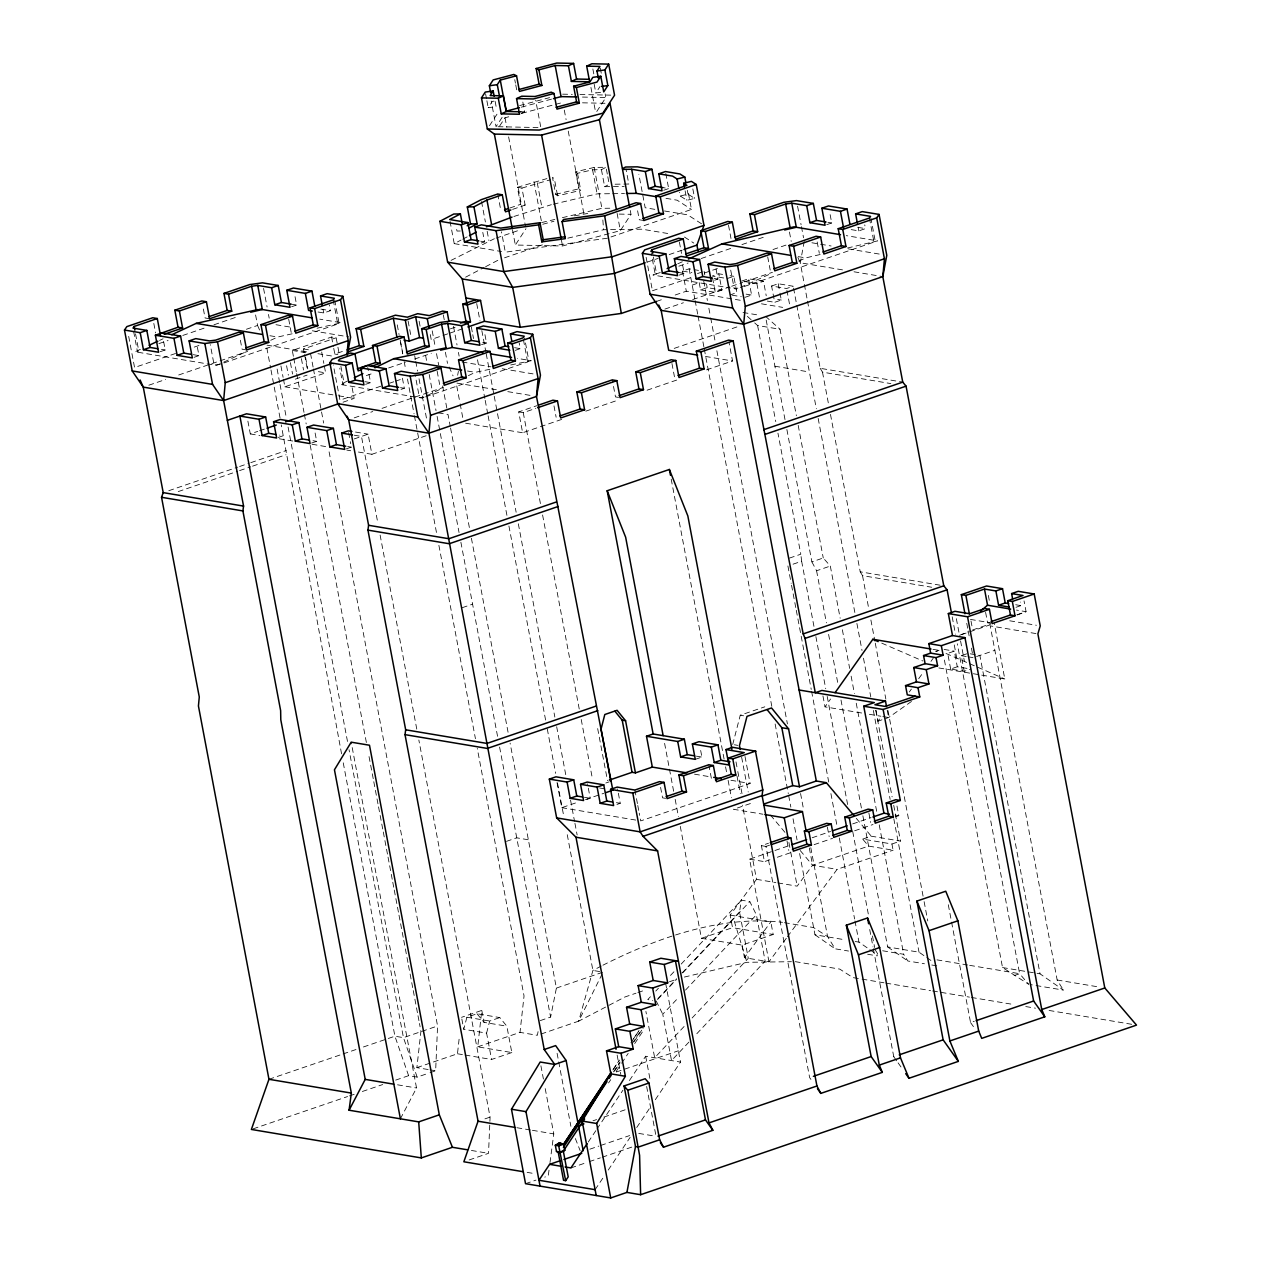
<?xml version="1.0" encoding="UTF-8"?>
<svg xmlns="http://www.w3.org/2000/svg" width="1261" height="1261" viewBox="0 0 1261 1261"><rect width="100%" height="100%" fill="white"/><g stroke="black" fill="none" stroke-linecap="round" stroke-linejoin="round"><path stroke-width="0.75" stroke-dasharray="5 3.75" d="M430.096 1072.685L435.644 1070.794L437.583 1025.981L328.774 450.13M469.139 1159.962L488.527 1153.326L490.088 1117.104L418.841 740.018M341.558 753.826L281.235 424.862M428.141 1069.533L416.887 1067.641L420.922 1031.214L419.472 1023.475M416.887 1067.641L457.475 1053.77L459.398 1036.51M511.824 1052.557L491.569 1059.476L486.588 1033.122L463.78 1029.291L466.885 1017.217L477.021 1013.749L499.813 1017.58L506.843 1026.186L511.824 1052.557L477.73 1046.835L481.781 1010.408L461.526 1017.328M477.73 1046.835L520.005 1032.381L524.04 995.954L477.273 748.404M549.008 1170.192L548.251 1175.914L544.752 1177.112M550.001 1162.547L553.784 1133.891L545.193 1088.495M692.116 1017.974L748.293 958.328L739.529 911.987L741.373 900.165L749.806 901.568L756.395 914.824L765.159 961.15L695.599 1035.013M457.648 375.242L458.373 371.364M804.234 241.481L800.262 262.792L807.15 299.235M538.084 1031.624L537.359 1035.297L520.005 1032.381M540.291 1020.59L550.6 1017.075L556.4 988.088L510.106 743.123M486.588 1033.122L489.694 1021.032L499.813 1017.58M732.704 744.494L740.254 715.223L764.796 706.822M602.175 973.886L578.673 1021.158L540.953 1034.067M400.399 1118.806L416.54 1087.991L351.188 742.177M495.147 101.416L496.125 106.618L488.212 107.705L492.326 101.384L495.494 100.959M489.473 125.737L497.969 112.67M502.114 117.383L496.062 126.683L491.223 101.069M499.687 125.927L505.015 117.762L508.735 116.784M600.567 92.321L595.822 92.967L599.937 86.646M596.768 111.488L605.847 97.538L605.154 93.881M630.279 210.492L631.004 214.323L620.365 230.637L562.532 245.99L515.339 245.028L525.963 228.698M612.878 1069.943L619.419 1060.091M633.558 1038.733L639.012 1030.521M613.524 1069.06L618.978 1060.848M630.941 1042.784L638.57 1031.293M613.476 1071.866L620.018 1062.014M631.982 1043.95L640.698 1030.804M614.517 1071.156L619.955 1062.96M634.11 1041.633L641.739 1030.142L643.425 1030.426L642.874 1027.526M608.574 1082.931L610.75 1079.652M616.203 1071.44L620.554 1064.883M621.641 1063.244L628.167 1053.392M634.709 1043.556L643.425 1030.426M588.256 1142.025L595.838 1130.691M596.926 1129.068L622.918 1090.229M629.428 1080.519L645.664 1056.245L680.514 1062.077L665.635 983.296M595.113 1189.675L603.877 1176.592M608.243 1170.05L630.153 1137.327M636.726 1127.507L650.96 1106.244M655.326 1099.702L680.514 1062.077M223.938 362.947L337.759 324.014L338.91 322.343L334.701 300.118M425.572 396.852L527.634 361.939L528.769 360.283L524.56 338.043M660.275 272.518L656.571 273.795L655.436 275.45L651.228 253.209M744.053 286.562L873.968 242.128L875.102 240.473L870.894 218.232M861.626 713.001L825.025 706.869L830.573 699.02M909.323 691.974L911.372 689.089M918.702 678.717L923.178 672.412M930.981 661.363L933.219 658.21M875.954 710.195L878.019 721.15L881.407 716.453M730.151 915.108L770.818 921.917L773.182 934.48L732.531 927.67L730.151 915.108L756.505 879.343L742.493 805.196M786.297 938.294L768.974 961.796L744.463 957.682L770.818 921.917M777.801 882.905L797.173 886.152L812.573 865.235L868.577 846.084L893.103 850.198L891.937 844.003L862.713 839.101L868.577 846.084M787.447 936.718L837.099 869.349L893.103 850.198M650.424 996.742L647.76 999.579L652.82 1000.43M655.783 991.051L658.447 988.214M670.489 975.431L674.509 971.175M681.192 964.066L741.373 900.165M657.943 998.633L676.668 978.741M682.012 973.066L739.529 911.987M657.517 999.563L676.243 979.687M682.942 972.578L749.806 901.568M688.916 1042.106L671.53 1060.58L662.766 1014.238L678.828 997.199M685.511 990.09L756.395 914.824M684.092 1026.501L654.664 1057.743L645.9 1011.417M911.467 701.463L888.595 717.525L878.019 721.15M450.035 221.384L454.228 243.625L461.006 240.079M462.708 239.196L467.784 236.532M451.075 260.365L494.359 238.723M465.593 277.184L483.956 267.568M485.627 266.701L498.993 259.703M601.261 966.068L592.906 970.434L578.673 1021.158L624.825 997.025L635.985 993.211M602.931 965.201C657.123 937.853 721.103 914.919 782.498 922.343M575.646 171.811L577.522 173.324L592.56 169.778L601.434 169.668L606.021 167.272L594.183 167.429L575.646 171.811L578.862 188.835L580.738 190.348L557.583 195.818L555.691 194.289L552.476 177.281L554.367 178.794L557.583 195.818M601.434 169.668L604.649 186.691L607.707 185.099M347.421 381.058L340.454 384.432L421.946 398.082L442.643 388.089M468.398 375.636L475.271 372.326L490.198 369.221M140.365 349.344L135.132 351.787L216.624 365.438L246.321 351.63M159.564 340.423L163.047 338.799M270.705 340.281L277.672 337.034L292.678 333.676M521.234 113.443L524.671 111.851L522.054 97.964M656.508 273.432L652.946 275.024L730.371 287.997M677.756 263.833L683.068 261.437M740.27 287.461L772.158 273.085M798.733 261.106L805.811 257.906L820.943 254.312M959.511 635.323L967.739 631.95M1017.249 614.942L1026.076 611.68L1024.042 600.898M517.373 187.306L521.928 188.078L525.143 205.086L520.588 204.329L517.373 187.306L546.911 178.589M521.928 188.078L550.568 179.692M509.885 208.002L520.588 204.329M512.644 209.373L525.143 205.086M513.873 216.482L551.356 204.676M158.886 343.623L168.076 340.486M182.766 335.458L204.786 327.923M213.976 324.786L237.84 316.621M160.257 351.677L165.223 349.975L163.079 338.626M291.654 306.738L296.619 305.036L294.822 295.484M481.261 242.995L484.571 241.86L482.79 232.402M496.188 238.093L519.831 230.006M175.563 353.49L134.564 367.503L128.244 334.055M194.21 347.106L199.79 345.199M246.384 329.263L257.575 325.448L255.463 314.288M663.696 190.269L668.677 188.567L662.892 187.59M194.005 357.336L198.97 355.634L196.826 344.285M318.04 312.003L323.746 312.964L330.366 310.695L329.294 305.02M504.542 257.811L543.428 244.508M148.861 385.188L165.632 379.466M178.684 374.99L247.629 351.409M611.018 236.958L691.469 209.452L687.97 190.915M293.387 356.264L292.3 350.463L331.596 337.018L336.151 337.775L337.585 345.341M304.2 352.749L303.475 348.95L336.151 337.775M333.739 348.367L334.811 354.042L345.325 350.448M295.326 379.151L307.117 375.1M450.366 328.869L455.851 326.993M647.051 262.162L658.132 258.379M669.213 254.58L682.154 250.151M283.457 379.214L284.891 386.796L325.637 372.862L324.203 365.28M447.734 333.85L431.199 339.508L429.765 331.927M449.578 333.235L466.113 327.576M678.844 266.181L688.128 262.997M701.116 258.552L730.813 248.401M741.941 244.587L766.073 236.343M366.352 375.573L373.776 373.035M388.609 367.96L405.317 362.254M414.601 359.07L431.294 353.364M740.27 300.26L686.315 291.212L682.5 271.083L689.136 268.814L698.484 270.39M679.238 275.119L684.203 273.416L682.059 262.067M826.743 224.679L831.724 222.976L829.927 213.519M365.611 384.337L370.576 382.635L367.723 367.503M481.544 344.679L486.525 342.976L484.728 333.519M697.475 273.59L702.44 271.887M652.441 290.771L693.251 276.805M704.379 273.006L719.227 267.931M773.009 249.536L785.997 245.091M380.759 386.213L339.966 400.163L333.282 364.855M390.027 383.045L393.731 381.784M395.591 381.153L403 378.615M247.881 421.111L250.309 433.926L257.733 431.388M259.577 430.758L265.141 428.85M343.039 402.212L354.152 398.413L352.008 387.001M722.569 274.425L718.833 273.795L712.197 276.064L725.296 278.255M692.21 285.112L700.454 282.291M714.64 280.21L717.95 279.075L715.807 267.726M851.238 229.628L858.836 230.889L865.456 228.619L864.747 224.852M656.603 301.379L662.167 299.472M675.171 295.027L686.315 291.212M401.014 389.413L404.324 388.293L402.18 376.944M515.292 350.337L520.273 348.635L519.201 342.96M727.171 278.571L733.807 276.301L736.881 292.599L730.245 294.869M699.193 282.653L700.549 289.888L707.185 287.618L721.907 290.093L718.833 273.795M278.318 437.425L283.284 435.723L279.643 435.124M741.894 281.03L748.53 278.776L763.504 281.282L766.231 295.768M664.862 309.103L683.399 302.75M692.683 299.582L729.772 286.893M731.632 286.263L742.761 282.448M744.62 281.818L772.441 272.313M700.549 289.888L715.286 292.347L721.907 290.093M354.215 417.864L372.767 411.527M382.036 408.359L443.226 387.426M743.769 281.345L756.868 283.552L763.504 281.282M168.801 490.702L237.746 467.122M239.622 466.491L248.937 463.307M250.797 462.661L286.2 450.555M311.719 443.021L316.684 441.334L314.635 430.458M771.59 286.011L778.226 283.741L793.201 286.247L786.565 288.517L771.59 286.011L774.68 302.309L781.3 300.039L779.928 292.804M744.983 297.328L751.603 295.058L748.53 278.776M178.258 491.585L237.714 471.251M239.574 470.605L250.718 466.806M252.578 466.16L286.011 454.732M354.215 438.923L368.102 434.162L371.916 454.291L427.006 435.455M346.397 448.837L351.378 447.135L350.353 441.713M674.209 348.383L738.741 326.315M561.649 419.424L522.637 432.759L518.697 411.906L536.713 405.743M518.697 411.906L523.252 412.662L535.862 408.343M585.798 411.165L617.37 400.352M647.098 390.201L678.67 379.388M706.538 369.867L732.546 360.977L728.968 341.999M462.267 607.676L472.591 604.161M789.433 558.103L800.814 554.21L777.942 433.138M793.059 564.187L801.649 561.255L800.814 554.21M786.88 429.512L811.879 561.87L823.26 557.977L830.321 566.047L840.173 618.205M811.879 561.87L816.576 570.76L830.321 566.047M1015.972 607.313L1020.953 605.627L1020.275 602.049M972.688 629.933L989.255 624.274M1016.87 614.832L1026.076 611.68L1016.445 610.072M961.339 634.693L990.642 624.668M939.035 650.266L935.725 651.401L939.146 651.969M966.982 668.393L957.288 666.77L954.341 651.149L947.705 653.403L950.841 669.954M964.397 672.223L961.276 655.688L967.896 653.419L979.876 655.421L1040.041 973.839L1063.401 990.106L1030.6 984.62M605.816 783.002L609.189 781.852M976.566 656.555L994.85 650.298M957.288 666.77L950.668 669.039L964.224 671.309L970.844 669.039M695.284 759.343L701.92 757.073L700.454 749.381M557.031 782.608L561.775 807.686L578.184 802.059M585.482 799.569L603.72 793.327M586.917 799.411L590.227 798.276L587.5 783.853M506.433 841.355L516.742 837.824L528.375 839.779M616.944 804.439L620.254 803.304L617.527 788.897M745.015 756.49L750.122 783.491L640.698 820.911L639.248 813.187M750.405 803.541L733.587 809.294L762.952 814.228M769.951 859.75L764.434 861.641L761.408 845.658L768.516 843.231M769.509 845.201L765.963 846.415L809.641 1077.603L812.998 1082.348M768.974 961.796L749.586 859.151L790.08 845.311M812.163 837.761L830.573 831.456M852.657 823.906L871.067 817.617M777.312 857.244L792.034 852.2M814.117 844.649L832.528 838.36M854.611 830.794L873.022 824.505M895.105 816.955L898.794 815.694L896.776 805.038M862.713 839.101L871.256 836.185L900.48 841.071L893.576 804.534M891.937 844.003L900.48 841.071M268.956 1079.29L341.195 1054.59M343.055 1053.944L356.012 1049.515M363.42 1046.977L394.914 1036.211L403.457 1037.645L437.583 1025.981M680.278 826.365L701.431 938.31L732.531 927.67M556.4 988.088L603.042 972.136M701.431 938.31L742.083 945.12L773.182 934.48M637.845 992.565L645.269 990.027M669.433 981.767L676.873 979.23M253.225 1128.816L347.563 1096.55M349.423 1095.919L354.971 1094.028M362.364 1091.49L382.714 1084.539M395.67 1080.11L408.611 1075.68L417.155 1077.115L428.251 1073.316M616.345 1071.992L678.386 1050.776M484.933 1118.87L490.088 1117.104M1014.08 975.604L1019.629 973.713L1028.661 984.289L1002.527 967.55L943.811 656.855M592.969 1120.808L596.579 1119.579M603.814 1117.104L625.519 1109.68M589.849 1149.181L598.88 1146.076M600.693 1145.461L629.633 1135.562M951.582 922.122L970.56 1022.561L974.264 1021.3M873.353 948.808L893.75 1056.718L897.406 1055.473M570.934 1167.922L587.468 1162.264M589.297 1161.633L600.331 1157.866M602.159 1157.235L633.4 1146.548M525.538 1183.685L536.02 1180.091M519.611 105.577L549.56 97.633M521.297 107.169L551.577 99.13M521.802 113.317L562.847 102.425M542.766 224.253L553.957 221.274M574.48 215.836L587.736 213.44M680.294 196.022L688.017 194.115L694.622 198.387L686.898 200.294L680.294 196.022L679.584 192.239M847.424 248.039L877.593 240.883L846.273 235.634M555.691 194.289L578.862 188.835M553.264 204.219L597.115 193.879L610.797 193.69M541.663 222.535L554.84 219.43M562.374 217.664L601.907 208.333L609.772 208.223M567.813 238.171L603.609 229.723L642.133 229.203L669.307 233.758M684.376 977.054L746.922 962.301L791.419 961.702M317.063 328.223L341.4 322.769L319.758 319.143M510.737 364.965L531.259 360.709L517.294 358.36M607.361 238.219L505.33 252.184L501.468 231.803M730.702 270.122L734.217 288.643L740.333 287.823M220.265 364.193L214.134 365.012L210.288 344.631M424.043 397.057L419.456 397.672L415.247 375.431M615.116 184.216L628.813 184.027L625.96 168.911M604.649 186.691L624.227 186.423M612.751 193.674L624.479 193.516M460.297 230.999L456.986 231.047L456.277 227.264M562.642 94.165L572.258 94.354M579.95 94.512L610.718 95.142M582.472 97.065L605.847 97.538M582.503 102.819L606.1 103.307M521.014 111.788L524.671 111.851M498.016 126.715L540.859 127.597L535.673 100.155M619.198 214.086L631.004 214.323M827.925 222.33L831.724 222.976M857.874 227.358L865.456 228.619M665.981 198.34L677.157 200.2L691.469 209.452M654.837 209.358L645.175 207.75L638.854 174.286M664.5 210.981L687.702 214.859L703.969 225.372M811.911 242.774L831.109 245.99M848.385 248.89L881.029 254.359M643.851 220.533L639.295 219.761L637.152 208.412M798.197 256.629L805.811 257.906M842.506 269.87L800.262 262.792L797.898 257.449M854.012 271.793L882.81 276.616M730.056 275.67L733.807 276.301M682.5 271.083L691.863 272.66M678.513 272.471L684.203 273.416M714.152 278.445L717.95 279.075M480.725 241.214L484.571 241.86M734.217 288.643L736.708 289.068M454.228 243.625L501.547 251.554M746.086 294.144L751.603 295.058M777.627 299.424L781.3 300.039M732.089 295.169L741.295 296.713M767.318 301.08L774.68 302.309M761.471 303.806L782.671 307.369M743.028 312.492L759.863 315.297M754.677 322.895L757.593 325.511L780.039 329.263L796.385 415.752M807.513 301.158L820.202 368.307L902.75 382.13M820.202 368.307L822.487 372.137L890.865 383.596M774.916 366.226L809.404 371.995M705.451 356.437L732.546 360.977M290.928 304.09L296.619 305.036M320.877 309.103L330.366 310.695M482.727 342.346L486.525 342.976M514.583 347.673L520.273 348.635M275.986 324.707L291.291 327.261M312.334 330.792L348.682 336.876M209.625 318.749L205.07 317.977L202.926 306.628M462.093 362.002L490.765 366.809M502.225 368.732L534.711 374.17M269.917 335.725L277.672 337.034M467.5 371.018L475.271 372.326M618.536 397.42L615.494 396.916L612.279 379.892M334.811 354.042L337.853 354.546M303.475 348.95L308.945 349.864M306.439 351.772L266.276 345.041L270.626 368.07M317.93 353.695L333.235 356.264M292.3 350.463L308.693 353.206M496.345 389.712L456.198 382.981L459.792 401.991M507.805 391.635L532.662 395.796M246.62 349.975L242.065 349.202L239.921 337.869M318.355 371.648L325.637 372.862M364.886 381.673L370.576 382.635M400.525 387.647L404.324 388.293M161.44 349.344L165.223 349.975M193.28 354.672L198.97 355.634M284.891 386.796L336.845 395.513M338.768 395.828L354.152 398.413M438.324 412.851L448.018 414.475L450.209 426.076M465.64 423.207L522.637 432.759M355.507 432.05L368.102 434.162M354.278 435.218L361.481 436.432L377.922 523.457M313.012 440.704L316.684 441.334M347.642 446.52L351.378 447.135M250.309 433.926L259.955 435.534M279.264 438.781L292.773 441.035M312.082 444.266L327.513 446.867M346.822 450.098L350.684 450.744M358.408 452.037L371.916 454.291M830.479 414.38L860.223 571.816L941.888 585.498M860.223 571.816L862.524 575.646L931.721 587.248M1015.704 604.744L1020.953 605.627M1009.746 620.79L1036.416 625.267M970.434 619.419L990.626 622.808M990.61 623.344L987.584 622.839L985.219 610.324M1035.975 633.574L990.248 625.897L1057.159 980.002L1063.401 990.106M944.063 649.415L954.341 651.149M932.967 649.352L938.799 650.329M961.276 655.688L966.399 656.54M968.117 656.823L973.256 657.69M938.846 667.952L979.781 674.808M981.704 675.124L1004.796 679.001L994.298 623.423M869.333 714.293L880.887 716.232M882.81 716.563L888.595 717.525L887.224 710.227M740.254 715.223L743.627 715.791M734.391 744.778L737.764 745.346M696.419 756.159L701.92 757.073M694.512 774.175L711.771 777.06M730.939 780.275L750.122 783.491M895.074 815.063L898.794 815.694M665.603 798.355L662.561 797.85L660.528 787.037M599.637 787.999L605.296 788.945M584.473 797.315L590.227 798.276M616.408 802.658L620.254 803.304M561.775 807.686L638.775 820.58M761.408 845.658L768.911 846.919M800.183 850.481L812.573 865.235L837.099 869.349M749.586 859.151L764.434 861.641M756.505 879.343L775.878 882.59M784.452 922.674L813.55 927.544L827.594 936.608L835.129 948.808L848.527 951.046M799.616 853.555L814.969 934.764L845.579 939.886M855.163 941.494L858.977 942.125L868.293 948.619M862.871 815.757L887.649 946.932L919.033 952.197L925.227 956.516M1002.527 967.55L1040.041 973.839M882.653 950.762L903.68 954.278L907.825 960.992L924.423 963.767M936.97 959.857L967.723 965.012M969.646 965.343L1019.629 973.713L957.304 643.835M1057.159 980.002L1097.165 986.701M867.663 954.262L877.23 955.87M931.816 965.012L939.193 966.241M795.281 961.654L839.763 969.11L852.893 977.59L883.977 982.792M885.916 983.123L930.602 990.61M932.541 990.941L969.441 997.12M971.396 997.451L1014.128 1004.607M1025.776 1006.562L1035.502 1008.185M1049.089 1010.455L1132.63 1024.452M599.669 971.569L592.906 970.434L566.615 831.314M466.885 1017.217L489.694 1021.032M477.021 1013.749L484.035 1022.372L506.843 1026.186M457.475 1053.77L463.165 1054.716M465.057 1055.031L491.569 1059.476M430.017 1069.848L435.644 1070.794M397.53 1084.807L416.54 1087.991M638.728 1133.403L655.405 1136.193M516.884 1127.712L530.487 1129.998M532.426 1130.313L553.784 1133.891M471.425 1150.473L488.527 1153.326M527.145 1172.383L534.822 1173.66M945.986 653.45L967.959 662.987M969.709 663.759L1004.796 679.001M881.754 643.142L922.8 660.969M684.455 237.036L693.818 243.089M926.788 957.603L931.438 960.835M887.649 946.932L907.825 960.992M869.838 949.691L877.593 955.097M814.969 934.764L835.129 948.808M765.474 316.243L780.039 329.263M747.395 316.385L753.227 321.602M856.282 818.342L871.256 836.185M770.455 815.079L785.319 832.78M970.56 1022.561L975.021 1028.881M893.75 1056.718L897.012 1061.336M898.1 1062.881L901.363 1067.5M875.008 949.486L878.113 954.514M656.193 1000.998L662.766 1014.238M449.089 366.951L453.046 375.857M257.575 325.448L259.939 330.792M575.347 1138.541L580.123 1150.552M417.155 1077.115L403.457 1037.645L349.045 749.728M408.611 1075.68L394.914 1036.211L343.008 761.565M734.28 921.239L746.922 962.301M988.34 595.397L989.396 601.024M970.986 620.948L972.01 626.339M966.761 623.297L967.833 629.034M968.196 630.941L969.283 636.663M971.443 648.138L972.53 653.86M956.358 618.694L959.164 633.479M960.567 640.919L964.444 661.473M952.197 616.834L955.475 634.188M954.262 644.938L956.768 658.132M869.412 218.027L873.968 242.128M858.126 227.106L858.836 230.889M948.304 904.736L951.22 920.199M817.175 241.939L819.319 253.288M797.567 206.174L801.082 224.757M801.429 226.617L803.541 237.762M862.524 575.646L868.719 608.448M870.894 620.018L874.913 641.25M875.276 643.173L885.852 699.114M888.028 710.684L923.746 899.739M924.124 901.662L927.765 920.956M822.487 372.137L828.666 404.781M789.449 232.04L791.214 241.34M875.764 710.306L892.11 796.842M793.563 288.154L796.432 303.397M796.794 305.304L816.34 408.737M818.168 418.416L855.084 613.744M856.897 623.423L862.02 650.487M863.486 658.226L870.784 696.907M873.353 710.447L890.156 799.411M893.813 818.752L919.033 952.197M786.911 290.345L789.685 304.989M778.226 283.741L779.597 290.992M842.364 629.791L849.662 668.425M851.128 676.148L854.406 693.534M856.235 703.197L876.679 811.359M879.232 824.867L903.68 954.278M767.697 256.85L770.203 270.075M798.197 425.367L823.26 557.977M868.876 812.935L870.657 822.408M816.576 570.76L826.412 622.839M828.603 634.409L837.714 682.642M840.992 700.013L861.405 808.033M766.199 320.089L785.067 419.929M756.868 283.552L759.611 298.022M757.593 325.511L775.751 421.6M801.649 561.255L814.054 626.922M815.883 636.584L825.734 688.727M827.2 696.45L847.644 804.613M852.751 831.661L868.797 916.652M872.454 935.961L874.645 947.547M869.712 929.53L872.99 946.869M822.944 695.93L825.025 706.869M728.511 225.246L731.002 238.487M787.904 565.953L791.183 583.307M791.545 585.246L794.462 600.677M794.824 602.6L795.927 608.385M796.29 610.324L799.206 625.755M799.569 627.679L811.233 689.42M811.595 691.343L828.729 782.009M830.92 793.595L837.115 826.381M839.306 837.966L854.611 918.985M854.974 920.908L858.977 942.125M827.374 827.137L829.171 836.595M712.544 277.877L715.286 292.347M692.841 188.929L694.622 198.387M704.111 271.32L704.789 274.945M706.491 283.993L707.185 287.618M687.308 190.332L688.017 194.115M703.748 281.171L707.405 300.496M708.871 308.236L710.321 315.975M710.684 317.898L715.082 341.101M716.894 350.763L787.416 723.924M800.562 793.532L803.493 809.01M810.791 847.676L827.594 936.608M685.117 190.837L686.898 200.294M809.326 847.991L812.573 865.235M689.136 268.814L694.764 298.652M695.126 300.575L697.696 314.115M698.058 316.054L703.906 346.98M704.269 348.919L771.858 706.601M775.137 724.003L788.298 793.61M788.661 795.549L790.852 807.15M793.043 818.752L797.062 840.015M679.38 242.049L681.523 253.398M665.808 173.435L668.314 186.675M788.913 842.474L790.348 850.072M790.71 851.979L797.173 886.152M787.006 840.945L788.787 850.418M653.403 256.992L656.571 273.795M671.955 363.515L674.446 376.755M741.641 757.215L748.214 791.971M646.121 257.307L652.095 288.911M735.998 761.88L737.449 769.604M737.811 771.527L742.193 794.698M737.039 776.272L740.317 793.626M600.315 68.267L601.355 73.753M671.199 479.133L724.098 759.09M725.564 766.814L726.651 772.615M728.117 780.338L731.396 797.709M592.859 68.977L593.836 74.194M594.183 84.282L595.822 92.967M617.118 213.424L620.365 230.637M590.92 87.419L595.413 111.204M606.383 169.163L607.455 174.838M607.818 176.729L609.236 184.295M708.808 764.765L711.866 780.985M742.083 945.12L744.463 957.682M594.183 167.429L601.907 208.333M592.56 169.778L597.115 193.879M577.522 173.324L580.738 190.348M564.282 110.07L566.094 119.637M568.254 131.112L583.796 213.345M664.594 743.375L673.705 791.624M675.171 799.348L678.45 816.718M561.46 240.252L562.532 245.99M537.265 182.829L541.82 206.914M514.756 79.679L515.418 83.147M515.749 84.881L516.726 90.098M533.939 181.647L541.316 220.691M634.866 790.048L637.42 803.556M637.782 805.48L638.886 811.264M505.015 117.762L506.812 127.329M508.624 136.897L525.601 226.791M553.989 405.869L556.133 417.218M512.439 229.723L515.339 245.028M485.58 93.803L486.573 99.02M486.888 100.754L488.212 107.705M497.732 194.021L500.948 211.044M597.667 728.59L607.503 780.717M523.425 339.666L527.634 361.939M645.664 1056.245L650.045 1079.353M523.252 412.662L540.748 505.298M542.577 514.945L579.398 709.864M581.226 719.511L592.528 779.33M481.529 201.555L485.39 221.999M487.156 231.283L488.905 240.583M646.641 1086.478L655.767 1134.821M476.705 303.538L480 320.924M481.828 330.587L485.848 351.851M486.21 353.774L493.871 394.362M494.233 396.285L497.165 411.748M497.528 413.687L516.143 512.234M518.334 523.819L554.856 717.068M556.668 726.73L565.811 775.042M570.555 800.152L574.559 821.415M574.937 823.338L577.128 834.94M617.133 1055.079L620.775 1074.356M471.33 326.962L472.418 332.746M472.78 334.685L473.521 338.547M477.525 359.811L484.839 398.46M485.201 400.383L487.755 413.907M488.117 415.846L507.111 516.332M508.924 525.995L545.808 721.166M547.274 728.89L555.66 773.34M557.488 783.002L563.699 815.851M453.503 326.363L457.018 344.962M458.421 352.386L459.13 356.106M443.305 314.872L445.101 324.329M460.155 403.898L463.023 419.093M445.401 352.245L447.497 363.389M432.208 330.823L435.077 346.034M436.527 353.647L438.67 365.044M442.627 385.961L447.292 410.676M450.571 428.015L469.565 528.532M471.393 538.195L508.293 733.445M437.157 371.27L439.648 384.495M419.141 321.271L420.212 326.977M425.603 355.492L426.675 361.198M429.197 374.501L436.022 410.629M437.11 416.398L459.051 532.536M460.88 542.214L497.764 737.401M499.592 747.064L550.6 1017.075M557.094 1053.298L570.886 1126.309M408.107 321.051L410.66 334.512M414.664 355.665L415.389 359.527M415.752 361.45L417.564 371.065M419.015 378.757L427.022 421.079M540.906 1065.797L543.412 1079.038M400.226 340.044L402.732 353.285M397.247 324.865L399.059 334.528M400.525 342.267L402.716 353.868M404.182 361.608L405.648 369.347M407.476 379.009L414.049 413.829M414.412 415.752L436.7 533.734M438.891 545.335L475.444 738.725M481.781 1010.408L484.035 1022.372M380.113 535.058L417.013 730.355M333.219 299.913L337.759 324.014M337.932 347.232L339.367 354.798M340.911 366.368L344.08 383.186L342.945 384.857L339.792 368.165M461.841 1019.046L463.78 1029.291M331.596 337.018L333.377 346.476M348.635 432.649L350.006 439.9M323.021 309.181L323.746 312.964M321.697 352.008L323.841 363.389M310.521 353.506L313.075 367.03M313.437 368.969L323.651 423.065M305.588 357.509L307.731 368.858M304.563 354.64L307.069 367.913M301.395 358.644L303.538 369.993M288.69 319.175L291.181 332.415M293.766 358.187L296.319 371.727M296.682 373.666L303.996 412.347M304.358 414.27L306.187 423.948M310.206 445.228L366.478 743.044M369.032 756.584L373.429 779.802M373.792 781.725L378.174 804.944M378.536 806.867L382.918 830.085M383.297 832.008L387.679 855.226M388.041 857.149L392.423 880.367M392.786 882.29L393.889 888.107M394.252 890.03L398.634 913.248M398.996 915.171L403.394 938.389M403.756 940.312L408.138 963.53M408.501 965.453L412.883 988.671M413.261 990.594L417.643 1013.812M418.006 1015.735L419.109 1021.536M290.424 362.695L292.568 374.044M286.578 365.722L288.359 375.179M280.935 365.942L283.094 377.323M263.565 288.422L267.08 307.006M268.483 314.446L269.192 318.166M277.121 369.047L279.674 382.572M280.037 384.495L286.247 417.359M288.075 427.022L347.595 741.988M270.989 369.977L280.037 417.943M153.81 323.431L155.592 332.888M135.542 333.85L138.694 350.526L137.559 352.182L133.351 329.956M602.837 219.997L603.609 229.723"/><path stroke-width="1.5" d="M400.399 1118.806L334.449 769.777L351.188 742.177L369.489 745.235L439.317 1114.819L418.699 1121.88L349.076 1110.216L351.33 1093.082L280.793 719.795L280.636 710.605L242.9 510.926L243.562 506.087L223.623 400.572L225.246 382.698L217.507 341.81L243.405 332.951L246.62 349.975L268.719 342.409L265.504 325.401L260.948 324.629L264.164 341.652L268.719 342.409M346.948 354.924L348.241 340.628L340.517 299.74L342.866 296.303L327.151 293.671L320.53 295.941L322.312 305.398M540.055 1186.112L525.979 1111.65L554.698 1064.442L544.216 1049.515L428.929 433.217L430.553 415.342L422.829 374.454L440.987 368.244L444.203 385.267L466.302 377.701L463.086 360.693L458.531 359.921L461.747 376.944L466.302 377.701M511.856 341.447L510.421 333.881L517.057 331.611L532.725 334.244L530.377 337.68L538.1 378.568L536.477 396.443L612.846 790.221M886.53 706.57L885.49 701.1L821.92 690.445L815.284 692.715L805.022 638.413L803.194 633.889L743.691 324.203L745.314 306.328L737.59 265.44L771.543 253.824L774.758 270.847L796.857 263.281L793.642 246.273L789.087 245.501L792.302 262.524L796.857 263.281M857.401 223.323L855.62 213.881L862.24 211.612L879.059 214.417L876.71 217.854L884.434 258.757L882.81 276.616L902.75 382.13L906.06 386.15L943.78 585.813L947.09 589.817L951.472 612.972M1044.786 1016.807L1033.626 1000.998L964.964 637.609L952.496 635.528L948.335 613.571L967.55 616.787L1041.759 1009.541L1044.786 1016.807L981.72 1038.37L978.709 1031.104L957.871 920.814L945.75 891.228L916.905 901.079L929.042 930.665L949.88 1040.956L958.344 1061.384L908.976 1078.265L900.496 1057.853L879.658 947.563L867.536 917.976L846.336 925.211L858.457 954.813L879.295 1065.104L882.322 1072.37L820.801 1093.397L816.939 1085.989L762.085 795.628L762.795 789.922L755.465 751.13L732.767 758.886L728.212 758.129L731.27 774.349L735.825 775.105L732.767 758.886M523.315 1171.737L463.843 1161.775L478.061 1121.218L405.017 734.643L405.679 729.804L367.944 530.124L368.59 525.285L348.666 419.771L347.074 416.209M347.342 354.625L350.59 337.207L342.866 296.303M583.197 1150.804L566.142 1060.533L554.698 1064.442L540.197 1062.014L511.477 1109.223L525.538 1183.685L610.718 1197.95L626.922 1192.402L635.497 1146.501L624.053 1085.957L645.175 1078.738L648.926 1083.01L659.645 1139.786L663.507 1147.195L712.859 1130.313L708.997 1122.905L657.596 850.907L643.047 836.342L640.131 831.866L632.801 793.074L610.56 789.354L613.618 805.574L600.189 803.32L597.115 787.1L580.533 784.326L583.591 800.546L570.161 798.292L567.087 782.072L549.323 779.093L556.653 817.885L575.978 837.225L616.046 1049.294M140.113 379.987L143.265 387.111L163.205 492.625L161.55 497.291L199.27 696.97L198.434 705.987L268.956 1079.29L251.38 1129.446L421.316 1157.929L452.431 1147.289L467.626 1149.827M698.011 250.797L696.939 245.107L703.969 225.372L696.245 184.484L691.406 181.363L683.683 183.271L684.392 187.054M349.076 1110.216L365.217 1079.384L239.874 416.051L259.009 419.267L265.645 416.997L268.719 433.295L276.001 434.509M596.217 1195.523L582.141 1121.061L610.86 1073.852L606.509 1050.854L618.725 1046.677L633.227 1049.105L629.87 1031.34L615.368 1028.913L618.725 1046.677M610.718 1197.95L596.658 1123.488L625.377 1076.295L621.027 1053.282L606.509 1050.854M629.554 206.678L610.04 103.386L599.401 119.7L541.584 135.053L494.375 134.092L487.345 129L481.466 97.885L485.249 92.069L493.177 90.981L494.154 96.199M490.687 92.699L489.363 85.748L493.161 79.932L513.779 74.462L516.537 75.77L519.485 91.407L541.867 85.464L538.92 69.828L536.161 68.52L539.109 84.156L541.867 85.464M493.177 90.981L490.182 95.568L503.454 95.852L506.402 111.472L501.248 113.868L498.284 98.232L503.454 95.852M499.592 96.829L497.291 84.676L500.27 80.089L516.537 75.77M598.297 77.961L596.989 71.026L599.968 66.439L586.696 66.155L589.659 81.792L571.391 81.413L568.427 65.777L573.597 63.397L576.545 79.033L571.391 81.413M573.629 86.237L589.88 81.918L592.859 77.331L600.788 76.243L597.005 82.075L576.387 87.545L573.629 86.237L576.576 101.873L579.335 103.181L576.387 87.545M600.788 76.243L603.735 91.88L607.849 85.575L604.902 69.938L608.685 64.122L591.866 63.775L586.696 66.155M663.491 213.803L658.936 213.046L655.72 196.022L660.275 196.795L663.491 213.803L643.851 220.533L640.635 203.51L636.08 202.737L602.805 214.118L563.478 219.509L562.091 221.637L565.306 238.66L541.836 241.876L538.62 224.852L540.007 222.724L500.775 228.099L481.355 224.836L474.735 227.106L477.951 244.13L464.458 241.86L461.242 224.852L439.916 221.274L447.639 262.162L462.251 278.933L466.948 303.775M541.836 241.876L543.223 239.732L540.007 222.724M563.888 1143.837L610.702 1073.221M563.462 1144.594L611.349 1072.339M563.399 1147.4L606.951 1081.717M609.126 1078.439L611.301 1075.144M584.615 1119.027L563.935 1150.205L564.786 1150.347L563.604 1144.184L559.127 1142.939L555.329 1145.287L556.495 1151.466L560.373 1152.727L564.786 1150.347L559.868 1152.034L556.495 1151.466M560.325 1160.672L549.607 1164.344L538.951 1180.264L595.113 1189.675M587.169 1143.632L570.934 1167.922L565.117 1166.945M558.26 1152.381L563.541 1180.296L565.653 1180.659L568.191 1176.86L563.431 1151.687M331.706 363.609L223.623 400.572L143.265 387.111L132.216 370.939L124.492 330.051L126.841 326.615L152.739 317.756L157.294 318.529L160.51 335.536M157.294 318.529L134.139 326.441L133.004 328.096L146.828 330.414L150.043 347.437L157.641 348.698M532.725 334.244L540.449 375.132L536.477 396.443L428.929 433.217L348.666 419.771L337.601 403.599L329.878 362.711L332.226 359.275L350.4 353.064L354.956 353.821L358.171 370.844L361.844 369.583M697.711 355.129L668.693 350.274L661.142 310.364L650.093 294.207L642.369 253.303L644.718 249.867L678.67 238.266L683.226 239.023L686.441 256.046L708.54 248.496L705.325 231.472L700.769 230.7L703.985 247.723L708.54 248.496M683.226 239.023L652.016 249.694L650.881 251.365L665.808 253.855L669.024 270.879L678.513 272.471M835.034 692.73L872.848 639.28L931.028 649.021M980.412 611.144L987.552 605.233L1010.66 609.095M439.916 221.274L453.771 214.023L460.391 213.929L462.188 223.386M467.153 225.735L470.526 223.954L467.311 206.946L481.182 199.695L497.732 194.021L502.288 194.793L505.503 211.816L510.863 209.972M460.391 213.929L449.673 219.524L467.863 222.582L471.078 239.606L478.786 240.883M467.311 206.946L473.931 206.851L486.951 200.042L502.288 194.793M468.682 228.288L477.147 223.859L473.931 206.851M469.486 235.649L476.264 232.103M486.431 226.791L511.998 217.113M622.54 168.611L625.598 167.019L637.435 166.846L651.953 169.289L655.168 186.297L662.892 187.59M354.294 377.748L362.884 373.603M374.895 367.786L393.779 358.676L446.047 347.815M149.097 345.293L157.814 341.227M171.764 334.732L196.18 323.383L258.032 309.528M501.248 113.868L519.516 114.247L516.553 98.61L521.723 96.214L534.979 96.498L551.246 92.179L554.005 93.487L556.952 109.124L579.335 103.181M667.132 268.64L675.991 264.637M688.396 259.041L722.049 243.862L793.831 226.854L840.52 234.672M174.822 310.206L179.377 310.963L182.593 327.986L178.053 327.229L174.822 310.206L201.855 300.953L206.41 301.726L209.625 318.749L231.725 311.183L228.509 294.16L223.954 293.403L227.169 310.427L231.725 311.183M223.954 293.403L249.836 284.545L262.509 282.842L278.224 285.475L281.439 302.498L290.928 304.09M179.377 310.963L206.41 301.726M228.509 294.16L251.648 286.247L257.78 285.427L271.604 287.744L278.224 285.475M124.492 330.051L140.207 332.683L146.828 330.414M504.526 209.83L508.104 208.601M461.242 224.852L467.863 222.582M140.207 332.683L143.423 349.707L158.602 352.245L155.387 335.221L178.053 327.229M208.759 316.716L227.169 310.427M271.604 287.744L274.819 304.768L289.998 307.306L286.783 290.282L293.403 288.028L311.971 291.133L314.824 306.265M164.182 334.275L182.593 327.986M622.776 169.384L631.651 169.258L645.333 171.543L651.953 169.289M155.387 335.221L173.955 338.342L180.575 336.072L183.791 353.08L191.388 354.357M286.783 290.282L305.351 293.403L311.971 291.133M250.687 312.224L262.32 309.512L257.78 285.427M143.423 349.707L150.043 347.437M274.819 304.768L281.439 302.498M645.333 171.543L648.548 188.567L662.041 190.837L658.825 173.813L665.461 171.543L679.963 173.971L684.802 177.092L685.874 182.766M464.458 241.86L471.078 239.606M173.955 338.342L177.171 355.35L192.35 357.903L189.134 340.88L195.754 338.61L209.578 340.927L215.71 340.107L238.849 332.195L243.405 332.951M648.548 188.567L655.168 186.297M260.948 324.629L287.965 315.392L292.52 316.148L295.736 333.172L317.835 325.622L314.619 308.598L310.064 307.826L313.28 324.849L317.835 325.622M310.064 307.826L333.219 299.913L334.354 298.258L320.53 295.941M177.171 355.35L183.791 353.08M265.504 325.401L292.52 316.148M314.619 308.598L340.517 299.74M655.72 196.022L686.914 185.351L683.683 183.271M562.091 221.637L604.649 215.804L640.635 203.51M660.275 196.795L696.245 184.484M245.753 347.941L264.164 341.652M294.869 331.154L313.28 324.849M642.858 218.547L658.936 213.046M356.122 328.632L360.662 329.389L363.877 346.412L359.338 345.656L356.122 328.632L395.418 315.187L407.382 317.205L417.69 313.674L429.339 315.628L442.595 311.089L447.151 311.845L448.932 321.303M360.662 329.389L393.337 318.229L405.317 320.231L415.626 316.7L427.258 318.655L447.151 311.845M225.246 382.698L348.241 340.628M462.724 304.2L467.279 304.973L470.495 321.981L465.94 321.224L462.724 304.2L475.98 299.677M467.279 304.973L480.536 300.433L484.476 321.287L520.241 327.277L621.326 313.437L656.603 301.379M703.969 225.372L612.389 256.708L503.785 271.572L447.639 262.162M347.074 349.849L359.338 345.656M700.769 230.7L727.786 221.463L732.342 222.22L735.557 239.243L757.656 231.693L754.441 214.669L749.885 213.913L753.101 230.921L757.656 231.693M749.885 213.913L783.838 202.296L796.511 200.594L813.329 203.415L816.545 220.423L826.018 222.015M348.115 351.803L363.877 346.412M705.325 231.472L732.342 222.22M754.441 214.669L785.65 203.998L791.766 203.179L806.693 205.669L813.329 203.415M372.499 345.514L377.039 346.271L380.255 363.294L375.715 362.522L372.499 345.514L399.516 336.261L404.072 337.034L407.287 354.042L429.386 346.491L426.171 329.468L421.615 328.711L424.831 345.735L429.386 346.491M421.615 328.711L439.774 322.501L452.447 320.798L468.13 323.415L471.346 340.438L478.928 341.715M353.269 354.136L373.445 347.232M354.956 353.821L339.524 359.101L338.389 360.756L352.182 363.073L355.397 380.081L362.995 381.358M377.039 346.271L404.072 337.034M426.171 329.468L441.586 324.203L447.702 323.368L461.494 325.685L468.13 323.415M460.454 323.1L465.94 321.224M404.119 340.234L409.258 341.085L419.566 337.554L423.444 338.216M642.369 253.303L659.172 256.125L665.808 253.855M466.838 323.242L470.495 321.981M329.878 362.711L345.561 365.343L352.182 363.073M645.191 262.792L613.792 273.542L512.691 287.382L462.251 278.933M683.998 249.52L696.939 245.107M467.941 326.946L484.476 321.287M685.574 254.028L703.985 247.723M734.69 237.226L753.101 230.921M659.172 256.125L662.388 273.148L677.567 275.686L674.351 258.663L680.987 256.409L699.556 259.514L702.771 276.537L712.26 278.129M806.693 205.669L809.909 222.693L825.088 225.246L821.873 208.223L828.509 205.953L847.061 209.058L849.93 224.19M357.289 368.827L375.715 362.522M406.42 352.024L424.831 345.735M345.561 365.343L348.777 382.351L363.956 384.904L360.741 367.881L367.361 365.611L385.929 368.716L389.145 385.74L398.634 387.332M461.494 325.685L464.71 342.708L479.889 345.246L476.674 328.223L483.31 325.969L501.878 329.074L505.094 346.097L508.877 346.728M371.049 366.431L380.255 363.294M227.358 420.339L246.51 413.797L265.645 416.997M784.626 229.991L796.321 227.264L791.766 203.179M674.351 258.663L692.919 261.784L699.556 259.514M821.873 208.223L840.441 211.328L847.061 209.058M662.388 273.148L669.024 270.879M809.909 222.693L816.545 220.423M360.741 367.881L379.293 370.986L385.929 368.716M476.674 328.223L495.242 331.344L501.878 329.074M440.578 350.195L452.258 347.469L482.868 352.591M348.777 382.351L355.397 380.081M464.71 342.708L471.346 340.438M692.919 261.784L696.135 278.791L711.314 281.345L708.099 264.321L714.735 262.052L729.662 264.558L735.778 263.738L766.987 253.067L771.543 253.824M379.293 370.986L382.524 388.01L397.704 390.547L394.488 373.54L401.108 371.27L414.901 373.571L421.016 372.752L436.432 367.487L440.987 368.244M259.009 419.267L262.099 435.549L276.648 437.993L273.574 421.71L280.21 419.44L298.889 422.561L301.962 438.86L309.323 440.089M789.087 245.501L816.103 236.264L820.659 237.021L823.874 254.044L845.973 246.494L842.758 229.47L838.202 228.698L841.418 245.722L845.973 246.494M838.202 228.698L869.412 218.027L870.547 216.372L855.62 213.881M458.531 359.921L485.564 350.684L490.119 351.441L493.335 368.464L515.418 360.914L512.202 343.89L507.663 343.118L510.878 360.142L515.418 360.914M507.663 343.118L523.079 337.853L524.213 336.198L510.421 333.881M696.135 278.791L702.771 276.537M793.642 246.273L820.659 237.021M842.758 229.47L876.71 217.854M382.524 388.01L389.145 385.74M495.242 331.344L498.458 348.351L505.094 346.097M463.086 360.693L490.119 351.441M512.202 343.89L530.377 337.68M267.001 428.22L276.269 425.052M285.538 421.868L339.319 403.488M273.574 421.71L292.253 424.831L298.889 422.561M262.099 435.549L268.719 433.295M292.253 424.831L295.326 441.129L310.064 443.588L306.975 427.306L313.611 425.036L333.377 428.346L336.451 444.644L345.782 446.205M773.891 268.814L792.302 262.524M823.007 252.027L841.418 245.722M443.336 383.234L461.747 376.944M492.452 366.447L510.878 360.142M295.326 441.129L301.962 438.86M306.975 427.306L326.757 430.616L333.377 428.346M326.757 430.616L329.83 446.914L344.742 449.405L341.668 433.106L348.288 430.852L351.898 431.451M329.83 446.914L336.451 444.644M745.314 306.328L884.434 258.757M430.553 415.342L538.1 378.568M658.778 305.02L661.142 310.364L743.691 324.203L882.81 276.616L886.782 255.321L879.059 214.417M538.51 405.128L552.917 400.194L557.472 400.951L560.688 417.974L584.615 409.793L581.4 392.77L576.844 392.013L580.06 409.037L584.615 409.793M576.844 392.013L612.279 379.892L616.834 380.649L620.049 397.672L643.488 389.665L640.273 372.641L635.717 371.869L638.933 388.892L643.488 389.665M635.717 371.869L671.23 359.732L675.786 360.488L679.001 377.512L704.095 368.937L700.88 351.914L696.324 351.141L699.54 368.165L704.095 368.937M696.324 351.141L728.606 340.107L733.161 340.88L816.324 781L826.333 782.687L853.792 815.378M537.659 407.729L557.472 400.951M581.4 392.77L616.834 380.649M640.273 372.641L675.786 360.488M700.88 351.914L733.161 340.88M559.821 415.957L580.06 409.037M619.104 395.686L638.933 388.892M678.04 375.526L699.54 368.165M763.63 429.717L902.75 382.13M556.416 501.957L448.869 538.731L368.59 525.285M765.459 434.225L906.06 386.15M558.245 506.465L449.231 543.743L367.944 530.124M694.59 755.859L687.261 754.63L684.345 739.214L653.135 733.981L607.171 490.75L669.37 469.47L687.844 515.954L731.932 749.27M803.194 633.889L943.78 585.813M595.98 706.128L486.967 743.423L405.679 729.804M805.022 638.413L947.09 589.817M597.809 710.652L487.313 748.435L405.017 734.643M964.949 613.744L961.339 594.64L986.559 586.002L1002.511 588.682L1005.222 602.979L1008.721 603.578M961.339 594.64L965.894 595.397L984.494 589.045L995.891 590.952L1002.511 588.682M948.335 613.571L954.971 611.301L969.63 613.76L984.873 608.543L989.428 609.299L992.139 623.612L1015.026 615.778L1012.331 601.465L1007.775 600.709L1010.471 615.005L1015.026 615.778M1012.63 598.943L1011.621 593.584L1018.242 591.314L1034.193 593.994L1040.23 625.897L1037.882 633.889L1104.794 987.978L1136.508 1025.114L640.62 1194.703L626.922 1192.402M1007.775 600.709L1023.018 595.491L1011.621 593.584M995.891 590.952L998.586 605.248L1005.222 602.979M967.55 616.787L989.428 609.299M1012.331 601.465L1034.193 593.994M686.835 772.883L652.331 767.098L646.499 736.251L653.135 733.981M991.099 621.641L1010.471 615.005M928.853 643.614L941.321 645.695L943.118 655.216L930.65 653.119L928.853 643.614L952.496 635.528M549.323 779.093L555.943 776.823L573.723 779.802L576.781 796.022L582.55 796.984M941.321 645.695L964.964 637.609M923.556 655.547L936.025 657.627L937.569 665.761L925.101 663.664L923.556 655.547L930.65 653.119M646.499 736.251L677.724 741.484L684.345 739.214M567.087 782.072L573.723 779.802M936.025 657.627L943.118 655.216M913.768 667.542L926.236 669.638L928.947 683.966L916.479 681.87L913.768 667.542L925.101 663.664M677.724 741.484L680.641 756.899L695.284 759.343L692.368 743.927L699.004 741.673L717.95 744.841L720.866 760.257L730.024 761.786M580.533 784.326L587.153 782.056L603.751 784.831L606.809 801.05L612.578 802.028M926.236 669.638L937.569 665.761M609.268 780.118L632.06 772.315L635.434 772.883L652.331 767.098M680.641 756.899L687.261 754.63M692.368 743.927L711.314 747.111L717.95 744.841M597.115 787.1L603.751 784.831M570.161 798.292L576.781 796.022M905.54 685.606L918.008 687.702L919.758 696.955L907.289 694.858L905.54 685.606L916.479 681.87M711.314 747.111L714.23 762.527L728.89 764.97L725.973 749.57L732.594 747.3L755.938 751.209M610.56 789.354L617.196 787.085L634.866 790.048L659.503 781.631L664.058 782.387L667.116 798.607L686.52 791.971L683.446 775.751L678.907 774.995L681.965 791.214L686.52 791.971M605.548 792.712L611.018 790.836M889.509 814.133L883.945 813.203L863.738 706.223L874.314 702.613L799.127 690.003M918.008 687.702L928.947 683.966M885.49 701.1L874.913 704.726L885.206 706.444L915.202 696.182M714.23 762.527L720.866 760.257M678.907 774.995L708.808 764.765L713.363 765.522L716.421 781.741L735.825 775.105M728.212 758.129L744.289 752.628L725.973 749.57M600.189 803.32L606.809 801.05M632.801 793.074L664.058 782.387M683.446 775.751L713.363 765.522M863.738 706.223L883.126 709.47L919.758 696.955M666.092 796.637L681.965 791.214M715.397 779.771L731.27 774.349M762.795 789.922L640.131 831.866L556.653 817.885M643.047 836.342L762.085 795.628M761.849 796.195L792.759 785.619L799.506 786.754L816.324 781M763.63 804.124L826.333 782.687M764.891 814.543L784.247 817.79L802.437 811.564L806.063 830.731M770.298 842.616L786.281 837.146L790.836 837.919L793.342 851.175L811.422 844.996L808.916 831.724L804.36 830.967L806.867 844.224L811.422 844.996M804.36 830.967L826.664 823.338L831.22 824.111L833.726 837.367L851.79 831.188L849.299 817.916L844.744 817.16L847.25 830.416L851.79 831.188M844.744 817.16L868.151 809.152L872.707 809.909L875.213 823.181L893.292 816.986L890.786 803.73L886.231 802.973L888.737 816.23L893.292 816.986M886.231 802.973L895.767 799.71L900.322 800.467L883.126 709.47M771.291 844.602L790.836 837.919M808.916 831.724L831.22 824.111M849.299 817.916L872.707 809.909M890.786 803.73L900.322 800.467M791.924 844.681L806.646 839.637M832.418 830.826L847.14 825.797M872.911 816.986L883.945 813.203M792.397 849.173L806.867 844.224M832.78 835.365L847.25 830.416M874.283 821.179L888.737 816.23M649.73 962.064L664.232 964.492L667.715 982.902L653.198 980.475L649.73 962.064L660.89 958.25L678.434 961.181M664.232 964.492L675.407 960.677L705.482 1119.878L712.859 1130.313M638.129 985.629L652.631 988.057L655.783 1004.702L641.282 1002.274L638.129 985.629L653.198 980.475M652.631 988.057L667.715 982.902M626.559 1007.303L641.061 1009.73L644.213 1026.438L629.712 1024.011L626.559 1007.303L641.282 1002.274M641.061 1009.73L655.783 1004.702M544.216 1049.515L555.644 1045.605L566.142 1060.533M615.368 1028.913L629.712 1024.011M629.87 1031.34L644.213 1026.438M858.457 954.813L879.658 947.563M929.042 930.665L957.871 920.814M621.027 1053.282L633.227 1049.105M624.053 1085.957L627.805 1090.245L648.926 1083.01M580.296 1125.143L583.922 1123.898M560.231 1143.617L555.329 1145.287L558.702 1145.855L563.604 1144.184L559.127 1142.939L558.702 1145.855L565.653 1180.659M563.903 1159.458L581.762 1153.342M813.377 1076.327L871.146 1056.56L882.322 1072.37M976.124 1020.669L1033.626 1000.998M657.958 1136.129L705.482 1119.878M899.235 1054.842L943.133 1039.836L958.344 1061.384M659.645 1139.786L638.539 1147.006L635.497 1146.501M708.997 1122.905L816.939 1085.989M879.295 1065.104L900.496 1057.853M949.88 1040.956L978.709 1031.104M1041.759 1009.541L1104.794 987.978M536.161 68.52L556.779 63.05L573.597 63.397M538.92 69.828L555.171 65.509L568.427 65.777M518.586 89.61L539.109 84.156M554.005 93.487L533.387 98.957L516.553 98.61M519.406 107.674L506.15 111.189L500.27 80.089M553.469 98.626L561.05 96.624L576.624 96.939M556.054 107.311L576.576 101.873M658.825 173.813L672.602 176.114L677.078 178.999L684.802 177.092M489.363 85.748L497.291 84.676M596.989 71.026L604.902 69.938M601.513 86.442L607.849 85.575M474.735 227.106L496.062 230.684L538.62 224.852M543.223 239.732L564.896 236.769M708.099 264.321L724.917 267.143L737.59 265.44M189.134 340.88L204.834 343.512L217.507 341.81M394.488 373.54L410.156 376.156L422.829 374.454M626.433 193.485L636.206 193.359L656.682 196.779M470.526 223.954L477.147 223.859M576.545 79.033L589.344 79.301M481.466 97.885L498.284 98.232M506.402 111.472L521.014 111.788M487.345 129L539.267 130.056L602.868 113.175L614.564 95.221L608.685 64.122M722.049 243.862L790.584 255.352M650.093 294.207L732.641 308.031L743.691 324.203M465.845 297.974L480.536 300.433M312.35 311.057L308.567 310.411L305.351 293.403M498.458 348.351L509.838 350.259M259.908 309.118L312.097 317.867M490.513 353.868L511.556 357.399M196.18 323.383L262.146 334.433M393.779 358.676L461.684 370.04M162.007 332.951L180.575 336.072M337.601 403.599L417.88 417.06L428.929 433.217M132.216 370.939L212.573 384.4L223.623 400.572M341.668 433.106L352.481 434.919M998.586 605.248L1009.084 607.014M163.205 492.625L243.562 506.087M161.55 497.291L242.9 510.926M767.224 709.801L781.82 727.707L788.566 728.842L799.506 786.754M614.927 711.236L622.209 720.189L625.582 720.756L635.434 772.883M713.679 777.375L721.355 778.668M763.709 805.085L802.437 811.564M575.978 837.225L657.596 850.907M610.86 1073.852L625.377 1076.295M365.217 1079.384L393.731 1084.161M511.477 1109.223L525.979 1111.65M582.141 1121.061L596.658 1123.488M268.956 1079.29L351.33 1093.082M478.061 1121.218L514.945 1127.397M549.607 1164.344L561.24 1166.299M872.848 639.28L878.192 641.597M788.566 728.842L771.543 707.957L747.001 716.358L739.45 745.629L740.191 749.491M625.582 720.756L617.07 710.306L604.807 714.514L601.04 729.142L610.876 781.284M905.713 1073.647L908.976 1078.265M817.459 1088.669L820.801 1093.397M660.354 1142.718L663.507 1147.195M439.317 1114.819L452.431 1147.289M607.171 490.75L625.645 537.218L663.144 735.652M984.494 589.045L987.552 605.233M965.894 595.397L969.378 613.871M840.441 211.328L843.656 228.351M785.65 203.998L790.19 228.083M916.905 901.079L943.133 1039.836M867.536 917.976L868.624 923.746M724.917 267.143L732.641 308.031M846.336 925.211L871.146 1056.56M781.82 727.707L792.759 785.619M677.078 178.999L678.859 188.456M784.247 817.79L788.204 838.675M652.016 249.694L652.709 253.351M631.651 169.258L636.206 193.359M669.37 469.47L670.474 475.271M599.401 119.7L616.393 209.61M604.649 215.804L621.326 313.437M555.171 65.509L561.05 96.624M541.584 135.053L561.098 238.345M622.209 720.189L632.06 772.315M494.375 134.092L512.092 227.815M520.241 327.277L512.691 287.382L503.785 271.572L496.062 230.684M486.951 200.042L491.506 224.127M627.805 1090.245L639.595 1155.375L640.62 1194.703M447.702 323.368L452.258 347.469M441.586 324.203L446.142 348.288M427.258 318.655L429.055 328.128M415.626 316.7L419.566 337.554M405.317 320.231L409.258 341.085M410.156 376.156L417.88 417.06M393.337 318.229L396.916 337.191M251.648 286.247L256.204 310.348M204.834 343.512L212.573 384.4M134.139 326.441L134.848 330.146M418.699 1121.88L421.316 1157.929"/></g></svg>
